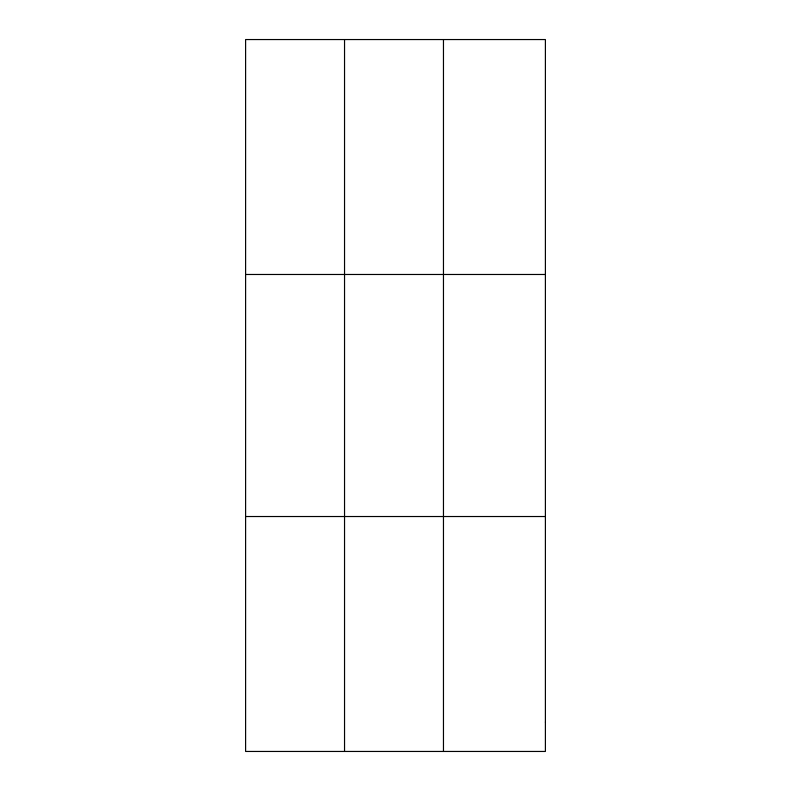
<?xml version="1.0" encoding="UTF-8"?>
<svg xmlns="http://www.w3.org/2000/svg" width="791" height="791" viewBox="0 0 791 791"><rect width="100%" height="100%" fill="white"/><g stroke="black" fill="none" stroke-linecap="round" stroke-linejoin="round"><path stroke-width="1.19" d="M344.54 39.55L344.54 751.45M443.464 39.55L443.464 751.45M245.606 274.477L545.394 274.477M245.606 516.523L545.394 516.523M545.394 722.084L545.394 751.45L245.606 751.45L245.606 39.55L545.394 39.55L545.394 722.084"/></g></svg>
